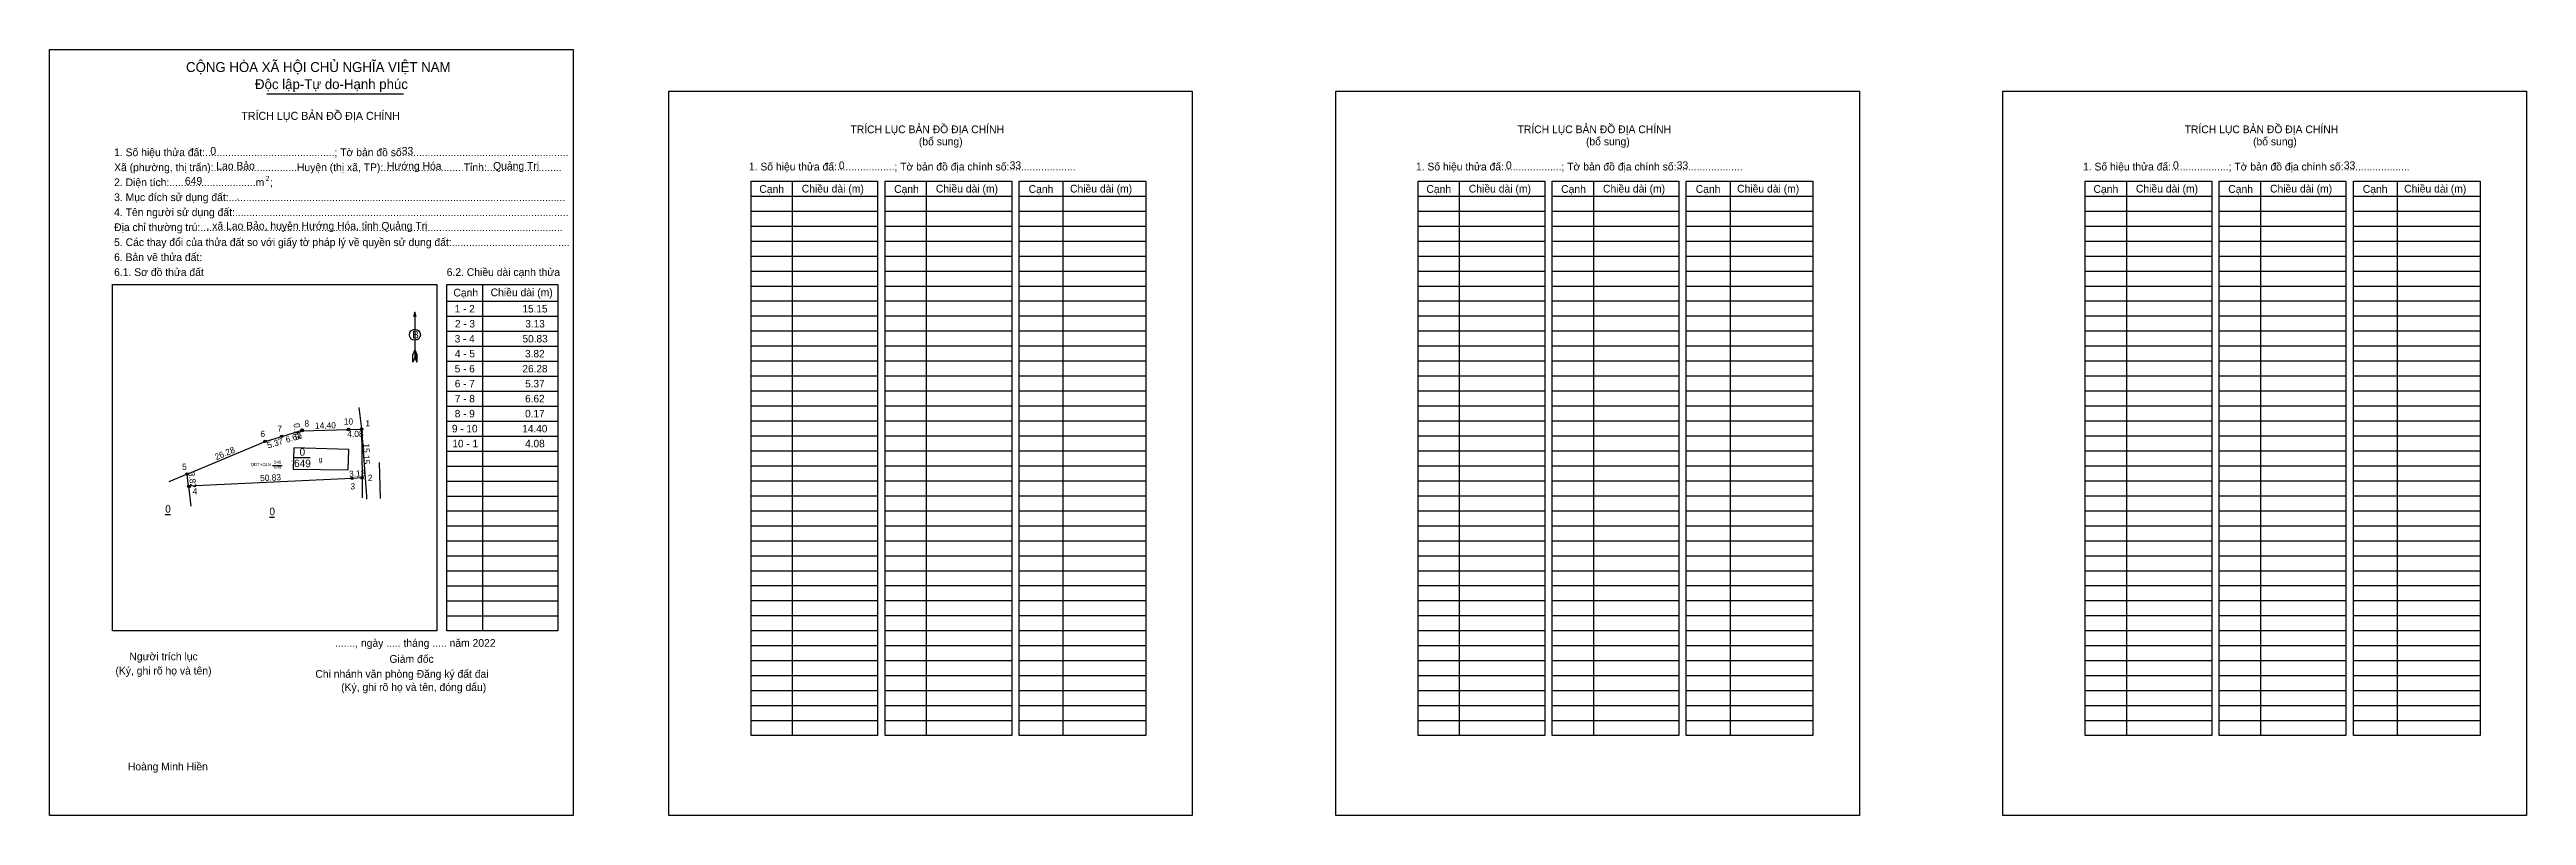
# Model space of a CAD drawing. Extents: x 537730 to 538500, y 1836975 to 1837213.
import ezdxf

# ---------------------------------------------------------------- set-up
doc = ezdxf.new("R2010")
doc.units = 0
for name, color, linetype in [('Level 1', 7, 'Continuous'), ('Level 10', 7, 'Continuous'), ('Level 11', 7, 'Continuous'), ('Level 13', 7, 'Continuous'), ('Level 14', 7, 'Continuous'), ('Level 16', 7, 'Continuous'), ('Level 2', 7, 'Continuous'), ('Level 22', 7, 'Continuous'), ('Level 23', 7, 'Continuous'), ('Level 27', 7, 'Continuous'), ('Level 36', 7, 'Continuous'), ('Level 49', 7, 'Continuous'), ('Level 52', 7, 'Continuous'), ('Level 6', 7, 'Continuous'), ('Level 9', 7, 'Continuous')]:
    doc.layers.add(name, color=color, linetype=linetype)

msp = doc.modelspace()

# ---------------------------------------------------------------- linework, layer by layer
at = {"layer": 'Level 1'}
for p, q in [((537729.97, 1837213.09), (537729.97, 1837213.09)), ((537922.45, 1837200.11), (537922.45, 1837200.11)), ((537948.02, 1837167.53), (537987.37, 1837167.53)), ((537960.83, 1837172.18), (537960.83, 1836999.87)), ((537989.71, 1837167.53), (538029.07, 1837167.53)), ((538002.52, 1837172.18), (538002.52, 1836999.87)), ((538031.41, 1837167.53), (538070.76, 1837167.53)), ((538044.99, 1837172.18), (538044.99, 1836999.87)), ((538155.39, 1837167.53), (538194.74, 1837167.53)), ((538168.19, 1837172.18), (538168.19, 1836999.87)), ((538197.08, 1837167.53), (538236.43, 1837167.53)), ((538209.89, 1837172.18), (538209.89, 1836999.87)), ((538238.77, 1837167.53), (538278.13, 1837167.53)), ((538252.36, 1837172.18), (538252.36, 1836999.87)), ((538362.75, 1837167.53), (538402.11, 1837167.53)), ((538375.56, 1837172.18), (538375.56, 1836999.87)), ((538404.45, 1837167.53), (538443.8, 1837167.53)), ((538417.25, 1837172.18), (538417.25, 1836999.87)), ((538446.14, 1837167.53), (538485.49, 1837167.53)), ((538459.72, 1837172.18), (538459.72, 1836999.87)), ((537948.02, 1837162.87), (537987.37, 1837162.87)), ((537989.71, 1837162.87), (538029.07, 1837162.87)), ((538031.41, 1837162.87), (538070.76, 1837162.87)), ((538155.39, 1837162.87), (538194.74, 1837162.87)), ((538197.08, 1837162.87), (538236.43, 1837162.87)), ((538238.77, 1837162.87), (538278.13, 1837162.87)), ((538362.75, 1837162.87), (538402.11, 1837162.87)), ((538404.45, 1837162.87), (538443.8, 1837162.87)), ((538446.14, 1837162.87), (538485.49, 1837162.87)), ((537948.02, 1837158.21), (537987.37, 1837158.21)), ((537948.02, 1837153.55), (537987.37, 1837153.55)), ((537989.71, 1837158.21), (538029.07, 1837158.21)), ((537989.71, 1837153.55), (538029.07, 1837153.55)), ((538031.41, 1837158.21), (538070.76, 1837158.21)), ((538031.41, 1837153.55), (538070.76, 1837153.55)), ((538155.39, 1837158.21), (538194.74, 1837158.21)), ((538155.39, 1837153.55), (538194.74, 1837153.55)), ((538197.08, 1837158.21), (538236.43, 1837158.21)), ((538197.08, 1837153.55), (538236.43, 1837153.55)), ((538238.77, 1837158.21), (538278.13, 1837158.21)), ((538238.77, 1837153.55), (538278.13, 1837153.55)), ((538362.75, 1837158.21), (538402.11, 1837158.21)), ((538362.75, 1837153.55), (538402.11, 1837153.55)), ((538404.45, 1837158.21), (538443.8, 1837158.21)), ((538404.45, 1837153.55), (538443.8, 1837153.55)), ((538446.14, 1837158.21), (538485.49, 1837158.21)), ((538446.14, 1837153.55), (538485.49, 1837153.55)), ((537948.02, 1837148.9), (537987.37, 1837148.9)), ((537948.02, 1837144.24), (537987.37, 1837144.24)), ((537989.71, 1837148.9), (538029.07, 1837148.9)), ((537989.71, 1837144.24), (538029.07, 1837144.24)), ((538031.41, 1837148.9), (538070.76, 1837148.9)), ((538031.41, 1837144.24), (538070.76, 1837144.24)), ((538155.39, 1837148.9), (538194.74, 1837148.9)), ((538155.39, 1837144.24), (538194.74, 1837144.24)), ((538197.08, 1837148.9), (538236.43, 1837148.9)), ((538197.08, 1837144.24), (538236.43, 1837144.24)), ((538238.77, 1837148.9), (538278.13, 1837148.9)), ((538238.77, 1837144.24), (538278.13, 1837144.24)), ((538362.75, 1837148.9), (538402.11, 1837148.9)), ((538362.75, 1837144.24), (538402.11, 1837144.24)), ((538404.45, 1837148.9), (538443.8, 1837148.9)), ((538404.45, 1837144.24), (538443.8, 1837144.24)), ((538446.14, 1837148.9), (538485.49, 1837148.9)), ((538446.14, 1837144.24), (538485.49, 1837144.24)), ((537749.56, 1837140.05), (537749.56, 1837140.05)), ((537864.59, 1837140.05), (537864.59, 1837032.4)), ((537948.02, 1837139.58), (537987.37, 1837139.58)), ((537989.71, 1837139.58), (538029.07, 1837139.58)), ((538031.41, 1837139.58), (538070.76, 1837139.58)), ((538155.39, 1837139.58), (538194.74, 1837139.58)), ((538197.08, 1837139.58), (538236.43, 1837139.58)), ((538238.77, 1837139.58), (538278.13, 1837139.58)), ((538362.75, 1837139.58), (538402.11, 1837139.58)), ((538404.45, 1837139.58), (538443.8, 1837139.58)), ((538446.14, 1837139.58), (538485.49, 1837139.58)), ((537843.53, 1837131.47), (537843.53, 1837117.38)), ((537853.42, 1837134.85), (537887.96, 1837134.85)), ((537853.42, 1837130.2), (537887.96, 1837130.2)), ((537948.02, 1837134.93), (537987.37, 1837134.93)), ((537948.02, 1837130.27), (537987.37, 1837130.27)), ((537989.71, 1837134.93), (538029.07, 1837134.93)), ((537989.71, 1837130.27), (538029.07, 1837130.27)), ((538031.41, 1837134.93), (538070.76, 1837134.93)), ((538031.41, 1837130.27), (538070.76, 1837130.27)), ((538155.39, 1837134.93), (538194.74, 1837134.93)), ((538155.39, 1837130.27), (538194.74, 1837130.27)), ((538197.08, 1837134.93), (538236.43, 1837134.93)), ((538197.08, 1837130.27), (538236.43, 1837130.27)), ((538238.77, 1837134.93), (538278.13, 1837134.93)), ((538238.77, 1837130.27), (538278.13, 1837130.27)), ((538362.75, 1837134.93), (538402.11, 1837134.93)), ((538362.75, 1837130.27), (538402.11, 1837130.27)), ((538404.45, 1837134.93), (538443.8, 1837134.93)), ((538404.45, 1837130.27), (538443.8, 1837130.27)), ((538446.14, 1837134.93), (538485.49, 1837134.93)), ((538446.14, 1837130.27), (538485.49, 1837130.27)), ((537853.42, 1837125.54), (537887.96, 1837125.54)), ((537853.42, 1837120.88), (537887.96, 1837120.88)), ((537948.02, 1837125.61), (537987.37, 1837125.61)), ((537948.02, 1837120.95), (537987.37, 1837120.95)), ((537989.71, 1837125.61), (538029.07, 1837125.61)), ((537989.71, 1837120.95), (538029.07, 1837120.95)), ((538031.41, 1837125.61), (538070.76, 1837125.61)), ((538031.41, 1837120.95), (538070.76, 1837120.95)), ((538155.39, 1837125.61), (538194.74, 1837125.61)), ((538155.39, 1837120.95), (538194.74, 1837120.95)), ((538197.08, 1837125.61), (538236.43, 1837125.61)), ((538197.08, 1837120.95), (538236.43, 1837120.95)), ((538238.77, 1837125.61), (538278.13, 1837125.61)), ((538238.77, 1837120.95), (538278.13, 1837120.95)), ((538362.75, 1837125.61), (538402.11, 1837125.61)), ((538362.75, 1837120.95), (538402.11, 1837120.95)), ((538404.45, 1837125.61), (538443.8, 1837125.61)), ((538404.45, 1837120.95), (538443.8, 1837120.95)), ((538446.14, 1837125.61), (538485.49, 1837125.61)), ((538446.14, 1837120.95), (538485.49, 1837120.95)), ((537842.91, 1837115.95), (537842.94, 1837118.28)), ((537843.53, 1837117.38), (537842.91, 1837115.95)), ((537843.53, 1837119.71), (537842.94, 1837118.28)), ((537843.53, 1837119.71), (537844.12, 1837118.28)), ((537843.53, 1837119.51), (537844.12, 1837118.07)), ((537843.53, 1837119.31), (537844.12, 1837117.86)), ((537843.53, 1837119.11), (537844.13, 1837117.65)), ((537843.53, 1837118.9), (537844.13, 1837117.44)), ((537843.53, 1837118.69), (537844.13, 1837117.24)), ((537843.53, 1837118.49), (537844.13, 1837117.03)), ((537843.53, 1837118.29), (537844.14, 1837116.82)), ((537843.53, 1837118.09), (537844.14, 1837116.61)), ((537843.53, 1837117.89), (537844.14, 1837116.4)), ((537843.53, 1837117.69), (537844.15, 1837116.2)), ((537843.53, 1837117.38), (537844.15, 1837115.95)), ((537844.15, 1837115.95), (537844.12, 1837118.28)), ((537853.42, 1837116.23), (537887.96, 1837116.23)), ((537948.02, 1837116.3), (537987.37, 1837116.3)), ((537989.71, 1837116.3), (538029.07, 1837116.3)), ((538031.41, 1837116.3), (538070.76, 1837116.3)), ((538155.39, 1837116.3), (538194.74, 1837116.3)), ((538197.08, 1837116.3), (538236.43, 1837116.3)), ((538238.77, 1837116.3), (538278.13, 1837116.3)), ((538362.75, 1837116.3), (538402.11, 1837116.3)), ((538404.45, 1837116.3), (538443.8, 1837116.3)), ((538446.14, 1837116.3), (538485.49, 1837116.3)), ((537853.42, 1837111.57), (537887.96, 1837111.57)), ((537853.42, 1837106.91), (537887.96, 1837106.91)), ((537948.02, 1837111.64), (537987.37, 1837111.64)), ((537948.02, 1837106.98), (537987.37, 1837106.98)), ((537989.71, 1837111.64), (538029.07, 1837111.64)), ((537989.71, 1837106.98), (538029.07, 1837106.98)), ((538031.41, 1837111.64), (538070.76, 1837111.64)), ((538031.41, 1837106.98), (538070.76, 1837106.98)), ((538155.39, 1837111.64), (538194.74, 1837111.64)), ((538155.39, 1837106.98), (538194.74, 1837106.98)), ((538197.08, 1837111.64), (538236.43, 1837111.64)), ((538197.08, 1837106.98), (538236.43, 1837106.98)), ((538238.77, 1837111.64), (538278.13, 1837111.64)), ((538238.77, 1837106.98), (538278.13, 1837106.98)), ((538362.75, 1837111.64), (538402.11, 1837111.64)), ((538362.75, 1837106.98), (538402.11, 1837106.98)), ((538404.45, 1837111.64), (538443.8, 1837111.64)), ((538404.45, 1837106.98), (538443.8, 1837106.98)), ((538446.14, 1837111.64), (538485.49, 1837111.64)), ((538446.14, 1837106.98), (538485.49, 1837106.98)), ((537853.42, 1837102.25), (537887.96, 1837102.25)), ((537948.02, 1837102.33), (537987.37, 1837102.33)), ((537989.71, 1837102.33), (538029.07, 1837102.33)), ((538031.41, 1837102.33), (538070.76, 1837102.33)), ((538155.39, 1837102.33), (538194.74, 1837102.33)), ((538197.08, 1837102.33), (538236.43, 1837102.33)), ((538238.77, 1837102.33), (538278.13, 1837102.33)), ((538362.75, 1837102.33), (538402.11, 1837102.33)), ((538404.45, 1837102.33), (538443.8, 1837102.33)), ((538446.14, 1837102.33), (538485.49, 1837102.33)), ((537853.42, 1837097.6), (537887.96, 1837097.6)), ((537853.42, 1837092.94), (537887.96, 1837092.94)), ((537948.02, 1837097.67), (537987.37, 1837097.67)), ((537948.02, 1837093.01), (537987.37, 1837093.01)), ((537989.71, 1837097.67), (538029.07, 1837097.67)), ((537989.71, 1837093.01), (538029.07, 1837093.01)), ((538031.41, 1837097.67), (538070.76, 1837097.67)), ((538031.41, 1837093.01), (538070.76, 1837093.01)), ((538155.39, 1837097.67), (538194.74, 1837097.67)), ((538155.39, 1837093.01), (538194.74, 1837093.01)), ((538197.08, 1837097.67), (538236.43, 1837097.67)), ((538197.08, 1837093.01), (538236.43, 1837093.01)), ((538238.77, 1837097.67), (538278.13, 1837097.67)), ((538238.77, 1837093.01), (538278.13, 1837093.01)), ((538362.75, 1837097.67), (538402.11, 1837097.67)), ((538362.75, 1837093.01), (538402.11, 1837093.01)), ((538404.45, 1837097.67), (538443.8, 1837097.67)), ((538404.45, 1837093.01), (538443.8, 1837093.01)), ((538446.14, 1837097.67), (538485.49, 1837097.67)), ((538446.14, 1837093.01), (538485.49, 1837093.01)), ((537853.42, 1837088.28), (537887.96, 1837088.28)), ((537853.42, 1837083.62), (537887.96, 1837083.62)), ((537948.02, 1837088.35), (537987.37, 1837088.35)), ((537948.02, 1837083.7), (537987.37, 1837083.7)), ((537989.71, 1837088.35), (538029.07, 1837088.35)), ((537989.71, 1837083.7), (538029.07, 1837083.7)), ((538031.41, 1837088.35), (538070.76, 1837088.35)), ((538031.41, 1837083.7), (538070.76, 1837083.7)), ((538155.39, 1837088.35), (538194.74, 1837088.35)), ((538155.39, 1837083.7), (538194.74, 1837083.7)), ((538197.08, 1837088.35), (538236.43, 1837088.35)), ((538197.08, 1837083.7), (538236.43, 1837083.7)), ((538238.77, 1837088.35), (538278.13, 1837088.35)), ((538238.77, 1837083.7), (538278.13, 1837083.7)), ((538362.75, 1837088.35), (538402.11, 1837088.35)), ((538362.75, 1837083.7), (538402.11, 1837083.7)), ((538404.45, 1837088.35), (538443.8, 1837088.35)), ((538404.45, 1837083.7), (538443.8, 1837083.7)), ((538446.14, 1837088.35), (538485.49, 1837088.35)), ((538446.14, 1837083.7), (538485.49, 1837083.7)), ((537853.42, 1837078.97), (537887.96, 1837078.97)), ((537948.02, 1837079.04), (537987.37, 1837079.04)), ((537989.71, 1837079.04), (538029.07, 1837079.04)), ((538031.41, 1837079.04), (538070.76, 1837079.04)), ((538155.39, 1837079.04), (538194.74, 1837079.04)), ((538197.08, 1837079.04), (538236.43, 1837079.04)), ((538238.77, 1837079.04), (538278.13, 1837079.04)), ((538362.75, 1837079.04), (538402.11, 1837079.04)), ((538404.45, 1837079.04), (538443.8, 1837079.04)), ((538446.14, 1837079.04), (538485.49, 1837079.04)), ((537853.42, 1837074.31), (537887.96, 1837074.31)), ((537853.42, 1837069.65), (537887.96, 1837069.65)), ((537948.02, 1837074.38), (537987.37, 1837074.38)), ((537948.02, 1837069.72), (537987.37, 1837069.72)), ((537989.71, 1837074.38), (538029.07, 1837074.38)), ((537989.71, 1837069.72), (538029.07, 1837069.72)), ((538031.41, 1837074.38), (538070.76, 1837074.38)), ((538031.41, 1837069.72), (538070.76, 1837069.72)), ((538155.39, 1837074.38), (538194.74, 1837074.38)), ((538155.39, 1837069.72), (538194.74, 1837069.72)), ((538197.08, 1837074.38), (538236.43, 1837074.38)), ((538197.08, 1837069.72), (538236.43, 1837069.72)), ((538238.77, 1837074.38), (538278.13, 1837074.38)), ((538238.77, 1837069.72), (538278.13, 1837069.72)), ((538362.75, 1837074.38), (538402.11, 1837074.38)), ((538362.75, 1837069.72), (538402.11, 1837069.72)), ((538404.45, 1837074.38), (538443.8, 1837074.38)), ((538404.45, 1837069.72), (538443.8, 1837069.72)), ((538446.14, 1837074.38), (538485.49, 1837074.38)), ((538446.14, 1837069.72), (538485.49, 1837069.72)), ((537853.42, 1837065), (537887.96, 1837065)), ((537853.42, 1837060.34), (537887.96, 1837060.34)), ((537948.02, 1837065.07), (537987.37, 1837065.07)), ((537948.02, 1837060.41), (537987.37, 1837060.41)), ((537989.71, 1837065.07), (538029.07, 1837065.07)), ((537989.71, 1837060.41), (538029.07, 1837060.41)), ((538031.41, 1837065.07), (538070.76, 1837065.07)), ((538031.41, 1837060.41), (538070.76, 1837060.41)), ((538155.39, 1837065.07), (538194.74, 1837065.07)), ((538155.39, 1837060.41), (538194.74, 1837060.41)), ((538197.08, 1837065.07), (538236.43, 1837065.07)), ((538197.08, 1837060.41), (538236.43, 1837060.41)), ((538238.77, 1837065.07), (538278.13, 1837065.07)), ((538238.77, 1837060.41), (538278.13, 1837060.41)), ((538362.75, 1837065.07), (538402.11, 1837065.07)), ((538362.75, 1837060.41), (538402.11, 1837060.41)), ((538404.45, 1837065.07), (538443.8, 1837065.07)), ((538404.45, 1837060.41), (538443.8, 1837060.41)), ((538446.14, 1837065.07), (538485.49, 1837065.07)), ((538446.14, 1837060.41), (538485.49, 1837060.41)), ((537853.42, 1837055.68), (537887.96, 1837055.68)), ((537948.02, 1837055.75), (537987.37, 1837055.75)), ((537989.71, 1837055.75), (538029.07, 1837055.75)), ((538031.41, 1837055.75), (538070.76, 1837055.75)), ((538155.39, 1837055.75), (538194.74, 1837055.75)), ((538197.08, 1837055.75), (538236.43, 1837055.75)), ((538238.77, 1837055.75), (538278.13, 1837055.75)), ((538362.75, 1837055.75), (538402.11, 1837055.75)), ((538404.45, 1837055.75), (538443.8, 1837055.75)), ((538446.14, 1837055.75), (538485.49, 1837055.75)), ((537853.42, 1837051.02), (537887.96, 1837051.02)), ((537853.42, 1837046.37), (537887.96, 1837046.37)), ((537948.02, 1837051.1), (537987.37, 1837051.1)), ((537948.02, 1837046.44), (537987.37, 1837046.44)), ((537989.71, 1837051.1), (538029.07, 1837051.1)), ((537989.71, 1837046.44), (538029.07, 1837046.44)), ((538031.41, 1837051.1), (538070.76, 1837051.1)), ((538031.41, 1837046.44), (538070.76, 1837046.44)), ((538155.39, 1837051.1), (538194.74, 1837051.1)), ((538155.39, 1837046.44), (538194.74, 1837046.44)), ((538197.08, 1837051.1), (538236.43, 1837051.1)), ((538197.08, 1837046.44), (538236.43, 1837046.44)), ((538238.77, 1837051.1), (538278.13, 1837051.1)), ((538238.77, 1837046.44), (538278.13, 1837046.44)), ((538362.75, 1837051.1), (538402.11, 1837051.1)), ((538362.75, 1837046.44), (538402.11, 1837046.44)), ((538404.45, 1837051.1), (538443.8, 1837051.1)), ((538404.45, 1837046.44), (538443.8, 1837046.44)), ((538446.14, 1837051.1), (538485.49, 1837051.1)), ((538446.14, 1837046.44), (538485.49, 1837046.44)), ((537853.42, 1837041.71), (537887.96, 1837041.71)), ((537853.42, 1837037.05), (537887.96, 1837037.05)), ((537948.02, 1837041.78), (537987.37, 1837041.78)), ((537948.02, 1837037.12), (537987.37, 1837037.12)), ((537989.71, 1837041.78), (538029.07, 1837041.78)), ((537989.71, 1837037.12), (538029.07, 1837037.12)), ((538031.41, 1837041.78), (538070.76, 1837041.78)), ((538031.41, 1837037.12), (538070.76, 1837037.12)), ((538155.39, 1837041.78), (538194.74, 1837041.78)), ((538155.39, 1837037.12), (538194.74, 1837037.12)), ((538197.08, 1837041.78), (538236.43, 1837041.78)), ((538197.08, 1837037.12), (538236.43, 1837037.12)), ((538238.77, 1837041.78), (538278.13, 1837041.78)), ((538238.77, 1837037.12), (538278.13, 1837037.12)), ((538362.75, 1837041.78), (538402.11, 1837041.78)), ((538362.75, 1837037.12), (538402.11, 1837037.12)), ((538404.45, 1837041.78), (538443.8, 1837041.78)), ((538404.45, 1837037.12), (538443.8, 1837037.12)), ((538446.14, 1837041.78), (538485.49, 1837041.78)), ((538446.14, 1837037.12), (538485.49, 1837037.12)), ((537850.31, 1837032.4), (537850.31, 1837032.4)), ((537948.02, 1837032.47), (537987.37, 1837032.47)), ((537989.71, 1837032.47), (538029.07, 1837032.47)), ((538031.41, 1837032.47), (538070.76, 1837032.47)), ((538155.39, 1837032.47), (538194.74, 1837032.47)), ((538197.08, 1837032.47), (538236.43, 1837032.47)), ((538238.77, 1837032.47), (538278.13, 1837032.47)), ((538362.75, 1837032.47), (538402.11, 1837032.47)), ((538404.45, 1837032.47), (538443.8, 1837032.47)), ((538446.14, 1837032.47), (538485.49, 1837032.47)), ((537948.02, 1837027.81), (537987.37, 1837027.81)), ((537948.02, 1837023.15), (537987.37, 1837023.15)), ((537989.71, 1837027.81), (538029.07, 1837027.81)), ((537989.71, 1837023.15), (538029.07, 1837023.15)), ((538031.41, 1837027.81), (538070.76, 1837027.81)), ((538031.41, 1837023.15), (538070.76, 1837023.15)), ((538155.39, 1837027.81), (538194.74, 1837027.81)), ((538155.39, 1837023.15), (538194.74, 1837023.15)), ((538197.08, 1837027.81), (538236.43, 1837027.81)), ((538197.08, 1837023.15), (538236.43, 1837023.15)), ((538238.77, 1837027.81), (538278.13, 1837027.81)), ((538238.77, 1837023.15), (538278.13, 1837023.15)), ((538362.75, 1837027.81), (538402.11, 1837027.81)), ((538362.75, 1837023.15), (538402.11, 1837023.15)), ((538404.45, 1837027.81), (538443.8, 1837027.81)), ((538404.45, 1837023.15), (538443.8, 1837023.15)), ((538446.14, 1837027.81), (538485.49, 1837027.81)), ((538446.14, 1837023.15), (538485.49, 1837023.15)), ((537948.02, 1837018.5), (537987.37, 1837018.5)), ((537948.02, 1837013.84), (537987.37, 1837013.84)), ((537989.71, 1837018.5), (538029.07, 1837018.5)), ((537989.71, 1837013.84), (538029.07, 1837013.84)), ((538031.41, 1837018.5), (538070.76, 1837018.5)), ((538031.41, 1837013.84), (538070.76, 1837013.84)), ((538155.39, 1837018.5), (538194.74, 1837018.5)), ((538155.39, 1837013.84), (538194.74, 1837013.84)), ((538197.08, 1837018.5), (538236.43, 1837018.5)), ((538197.08, 1837013.84), (538236.43, 1837013.84)), ((538238.77, 1837018.5), (538278.13, 1837018.5)), ((538238.77, 1837013.84), (538278.13, 1837013.84)), ((538362.75, 1837018.5), (538402.11, 1837018.5)), ((538362.75, 1837013.84), (538402.11, 1837013.84)), ((538404.45, 1837018.5), (538443.8, 1837018.5)), ((538404.45, 1837013.84), (538443.8, 1837013.84)), ((538446.14, 1837018.5), (538485.49, 1837018.5)), ((538446.14, 1837013.84), (538485.49, 1837013.84)), ((537948.02, 1837009.18), (537987.37, 1837009.18)), ((537989.71, 1837009.18), (538029.07, 1837009.18)), ((538031.41, 1837009.18), (538070.76, 1837009.18)), ((538155.39, 1837009.18), (538194.74, 1837009.18)), ((538197.08, 1837009.18), (538236.43, 1837009.18)), ((538238.77, 1837009.18), (538278.13, 1837009.18)), ((538362.75, 1837009.18), (538402.11, 1837009.18)), ((538404.45, 1837009.18), (538443.8, 1837009.18)), ((538446.14, 1837009.18), (538485.49, 1837009.18)), ((537948.02, 1837004.52), (537987.37, 1837004.52)), ((537989.71, 1837004.52), (538029.07, 1837004.52)), ((538031.41, 1837004.52), (538070.76, 1837004.52)), ((538155.39, 1837004.52), (538194.74, 1837004.52)), ((538197.08, 1837004.52), (538236.43, 1837004.52)), ((538238.77, 1837004.52), (538278.13, 1837004.52)), ((538362.75, 1837004.52), (538402.11, 1837004.52)), ((538404.45, 1837004.52), (538443.8, 1837004.52)), ((538446.14, 1837004.52), (538485.49, 1837004.52)), ((537892.71, 1836975.01), (537892.71, 1836975.01)), ((538085.2, 1836975.01), (538085.2, 1836975.01))]:
    msp.add_line(p, q, dxfattribs=at)
for points in [[(537948.02, 1837172.18), (537987.37, 1837172.18), (537987.37, 1836999.87), (537948.02, 1836999.87)], [(537989.71, 1837172.18), (538029.07, 1837172.18), (538029.07, 1836999.87), (537989.71, 1836999.87)], [(538031.41, 1837172.18), (538070.76, 1837172.18), (538070.76, 1836999.87), (538031.41, 1836999.87)], [(538155.39, 1837172.18), (538194.74, 1837172.18), (538194.74, 1836999.87), (538155.39, 1836999.87)], [(538197.08, 1837172.18), (538236.43, 1837172.18), (538236.43, 1836999.87), (538197.08, 1836999.87)], [(538238.77, 1837172.18), (538278.13, 1837172.18), (538278.13, 1836999.87), (538238.77, 1836999.87)], [(538362.75, 1837172.18), (538402.11, 1837172.18), (538402.11, 1836999.87), (538362.75, 1836999.87)], [(538404.45, 1837172.18), (538443.8, 1837172.18), (538443.8, 1836999.87), (538404.45, 1836999.87)], [(538446.14, 1837172.18), (538485.49, 1837172.18), (538485.49, 1836999.87), (538446.14, 1836999.87)], [(537749.56, 1837140.05), (537850.31, 1837140.05), (537850.31, 1837032.4), (537749.56, 1837032.4)], [(537853.42, 1837140.05), (537887.96, 1837140.05), (537887.96, 1837032.4), (537853.42, 1837032.4)]]:
    msp.add_lwpolyline(points, close=True, dxfattribs=at)
msp.add_lwpolyline([(537843.93, 1837129.97), (537843.53, 1837131.47), (537843.12, 1837129.97)], dxfattribs=at)
msp.add_circle((537843.53, 1837124.43), 1.72, dxfattribs=at)
at = {"layer": 'Level 10'}
msp.add_lwpolyline([(537772.77, 1837081.14), (537797.01, 1837091.29), (537802.15, 1837092.85), (537808.48, 1837094.78), (537808.5, 1837094.61), (537822.89, 1837094.99), (537826.97, 1837095.1), (537827.1, 1837079.95), (537823.98, 1837079.8), (537773.21, 1837077.35)], close=True, dxfattribs=at)
at = {"layer": 'Level 11'}
for centre in [(537797.01, 1837091.29), (537802.15, 1837092.85), (537808.48, 1837094.78), (537808.5, 1837094.61), (537822.89, 1837094.99), (537826.97, 1837095.1), (537772.77, 1837081.14), (537772.77, 1837081.14), (537773.21, 1837077.35), (537823.98, 1837079.8), (537827.1, 1837079.95)]:
    msp.add_circle(centre, 0.388, dxfattribs=at)
at = {"layer": 'Level 13'}
for p, q in [((537797.5, 1837199.33), (537839.98, 1837199.33)), ((537799.29, 1837083.82), (537802.31, 1837083.82))]:
    msp.add_line(p, q, dxfattribs=at)
at = {"layer": 'Level 14'}
for p, q in [((537805.94, 1837089.28), (537805.73, 1837082.67)), ((537805.73, 1837082.67), (537822.79, 1837082.47)), ((537822.99, 1837088.74), (537805.94, 1837089.28)), ((537822.79, 1837082.47), (537822.99, 1837088.74))]:
    msp.add_line(p, q, dxfattribs=at)
at = {"layer": 'Level 2'}
for points in [[(537729.97, 1837213.09), (537892.71, 1837213.09), (537892.71, 1836975.01), (537729.97, 1836975.01)], [(537922.45, 1837200.11), (538085.2, 1837200.11), (538085.2, 1836975.01), (537922.45, 1836975.01)], [(538129.82, 1837200.11), (538292.56, 1837200.11), (538292.56, 1836975.01), (538129.82, 1836975.01)], [(538337.18, 1837200.11), (538499.93, 1837200.11), (538499.93, 1836975.01), (538337.18, 1836975.01)]]:
    msp.add_lwpolyline(points, close=True, dxfattribs=at)
at = {"layer": 'Level 22'}
for points in [[(537826.97, 1837095.21), (537828.49, 1837074.22), (537828.53, 1837073.3)], [(537832.81, 1837073.51), (537832.56, 1837084.68)]]:
    msp.add_lwpolyline(points, dxfattribs=at)
at = {"layer": 'Level 23'}
msp.add_line((537826.06, 1837101.79), (537826.97, 1837095.21), dxfattribs=at)
at = {"layer": 'Level 27'}
for p, q in [((537772.77, 1837081.14), (537767.04, 1837078.75)), ((537773.21, 1837077.35), (537773.93, 1837071.18)), ((537827.1, 1837079.95), (537827.16, 1837073.74))]:
    msp.add_line(p, q, dxfattribs=at)
at = {"layer": 'Level 9'}
for p, q in [((537805.98, 1837086.23), (537811, 1837086.23)), ((537765.92, 1837068.53), (537767.52, 1837068.53)), ((537798.32, 1837067.72), (537799.92, 1837067.72))]:
    msp.add_line(p, q, dxfattribs=at)

# ---------------------------------------------------------------- texts
at = {"layer": 'Level 1'}
for s, height, p in [('TRÍCH LỤC BẢN ĐỒ ĐỊA CHÍNH', 2.484, (537789.57, 1837191.24)), ('TRÍCH LỤC BẢN ĐỒ ĐỊA CHÍNH', 2.4062, (537978.94, 1837187.09)), ('TRÍCH LỤC BẢN ĐỒ ĐỊA CHÍNH', 2.4062, (538186.3, 1837187.09)), ('TRÍCH LỤC BẢN ĐỒ ĐỊA CHÍNH', 2.4062, (538393.67, 1837187.09)), ('1. Số hiệu thửa đất:.............................................; Tờ bản đồ số:.........................................................', 2.40622, (537750.04, 1837179.95)), ('(bổ sung)', 2.406, (538000.21, 1837183.31)), ('(bổ sung)', 2.406, (538207.58, 1837183.31)), ('(bổ sung)', 2.406, (538414.94, 1837183.31)), ('Xã (phường, thị trấn):.............................Huyện (thị xã, TP):............................Tỉnh:..........................', 2.40622, (537750.04, 1837175.29)), ('1. Số hiệu thửa đấ:....................; Tờ bản đồ địa chính số:.......................', 2.4062, (537947.35, 1837175.5)), ('1. Số hiệu thửa đấ:....................; Tờ bản đồ địa chính số:.......................', 2.4062, (538154.71, 1837175.5)), ('1. Số hiệu thửa đấ:....................; Tờ bản đồ địa chính số:.......................', 2.4062, (538362.08, 1837175.5)), ('3. Mục đích sử dụng đất:.....................................................................................................................', 2.40622, (537750.04, 1837165.98)), ('2. Diện tích:..............................m  ;', 2.4062, (537750.04, 1837170.63)), ('2', 1.55, (537797.15, 1837172.26)), ('Cạnh', 2.406, (537950.61, 1837168.54)), ('Chiều dài (m)', 2.4062, (537963.79, 1837168.65)), ('Cạnh', 2.406, (537992.5, 1837168.54)), ('Chiều dài (m)', 2.4062, (538005.49, 1837168.65)), ('Cạnh', 2.406, (538034.32, 1837168.54)), ('Chiều dài (m)', 2.4062, (538047.19, 1837168.65)), ('Cạnh', 2.406, (538157.97, 1837168.54)), ('Chiều dài (m)', 2.4062, (538171.16, 1837168.65)), ('Cạnh', 2.406, (538199.86, 1837168.54)), ('Chiều dài (m)', 2.4062, (538212.86, 1837168.65)), ('Cạnh', 2.406, (538241.69, 1837168.54)), ('Chiều dài (m)', 2.4062, (538254.55, 1837168.65)), ('Cạnh', 2.406, (538365.34, 1837168.54)), ('Chiều dài (m)', 2.4062, (538378.53, 1837168.65)), ('Cạnh', 2.406, (538407.23, 1837168.54)), ('Chiều dài (m)', 2.4062, (538420.22, 1837168.65)), ('Cạnh', 2.406, (538449.05, 1837168.54)), ('Chiều dài (m)', 2.4062, (538461.92, 1837168.65)), ('4. Tên người sử dụng đất:....................................................................................................................', 2.40622, (537750.04, 1837161.32)), ('Địa chỉ thường trú:..............................................................................................................................', 2.40622, (537750.04, 1837156.66)), ('5. Các thay đổi của thửa đất so với giấy tờ pháp lý về quyền sử dụng đất:.........................................', 2.40622, (537750.04, 1837152)), ('6. Bản vẽ thửa đất:', 2.4062, (537750.04, 1837147.35)), ('6.1. Sơ đồ thửa đất', 2.4062, (537750.04, 1837142.69)), ('6.2. Chiều dài cạnh thửa', 2.4062, (537853.42, 1837142.7)), ('Cạnh', 2.406, (537855.51, 1837136.33)), ('Chiều dài (m)', 2.4062, (537867.08, 1837136.41)), ('B', 2.33, (537842.67, 1837123.29)), ('......., ngày ..... tháng ..... năm 2022', 2.4062, (537818.72, 1837027.43)), ('(Ký, ghi rõ họ và tên)', 2.4062, (537750.46, 1837018.82)), ('Người trích lục', 2.4062, (537754.78, 1837023.24)), ('Giám đốc', 2.406, (537835.62, 1837022.46)), ('Chi nhánh văn phòng Đăng ký đất đai', 2.4062, (537812.6, 1837017.81)), ('(Ký, ghi rõ họ và tên, đóng dấu)', 2.4062, (537820.62, 1837013.69)), ('Hoàng Minh Hiền', 2.4062, (537754.32, 1836989.02))]:
    msp.add_text(s, height=height, dxfattribs=at).set_placement(p)
at = {"layer": 'Level 13'}
for s, height, p in [('CỘNG HÒA XÃ HỘI CHỦ NGHĨA VIỆT NAM', 3.0738, (537772.4, 1837206.11)), ('Độc lập-Tự do-Hạnh phúc', 3.0738, (537793.84, 1837200.8)), ('ODT+CLN', 0.97, (537792.51, 1837083.59)), ('540', 0.97, (537799.75, 1837084.35)), ('649', 0.97, (537799.78, 1837082.75)), ('.', 2.33, (537804.9, 1837085.07)), ('649', 2.329, (537805.98, 1837083.28)), ('0', 2.33, (537807.69, 1837086.85))]:
    msp.add_text(s, height=height, dxfattribs=at).set_placement(p)
at = {"layer": 'Level 16'}
msp.add_text('g', height=1.55, dxfattribs=at).set_placement((537813.62, 1837084.96))
at = {"layer": 'Level 36'}
for p in [(537765.92, 1837069.15), (537798.32, 1837068.34)]:
    msp.add_text('0', height=2.33, dxfattribs=at).set_placement(p)
at = {"layer": 'Level 49'}
for s, rotation, p in [('5.37', 16.88315, (537797.94, 1837089.06)), ('6.62', 16.95632, (537803.67, 1837090.8)), ('0.17', 276.70984, (537805.81, 1837096.84)), ('14.40', 1.51267, (537812.51, 1837095.18)), ('4.08', 1.54437, (537822.57, 1837092.57)), ('15.15', 270.50677, (537827.48, 1837090.66)), ('26.28', 22.72049, (537781.81, 1837085.43)), ('3.13', 2.76132, (537823.13, 1837080.23)), ('3.82', 276.64798, (537773.17, 1837081.73)), ('50.83', 2.76277, (537795.47, 1837078.89))]:
    msp.add_text(s, height=1.94, rotation=rotation, dxfattribs=at).set_placement(p)
at = {"layer": 'Level 52'}
for s, p in [('2 - 3', (537856, 1837126.7)), ('1 - 2', (537855.92, 1837131.36)), ('15.15', (537876.98, 1837131.36)), ('3.13', (537877.87, 1837126.7)), ('3 - 4', (537855.91, 1837122.05)), ('50.83', (537877.01, 1837122.05)), ('4 - 5', (537855.97, 1837117.39)), ('5 - 6', (537855.92, 1837112.73)), ('26.28', (537876.97, 1837112.73)), ('3.82', (537877.8, 1837117.39)), ('6 - 7', (537855.93, 1837108.08)), ('7 - 8', (537855.95, 1837103.42)), ('5.37', (537877.81, 1837108.08)), ('6.62', (537877.8, 1837103.42)), ('8 - 9', (537855.93, 1837098.76)), ('0.17', (537877.81, 1837098.76)), ('9 - 10', (537855.05, 1837094.1)), ('10 - 1', (537855.2, 1837089.45)), ('14.40', (537876.93, 1837094.1)), ('4.08', (537877.83, 1837089.45))]:
    msp.add_text(s, height=2.329, dxfattribs=at).set_placement(p)
at = {"layer": 'Level 6'}
for s, height, p in [('0', 2.41, (537779.95, 1837180.37)), ('33', 2.406, (537839.44, 1837180.41)), ('Lao Bảo', 2.406, (537781.79, 1837175.75)), ('Hướng Hóa', 2.406, (537834.86, 1837175.72)), ('Quảng Trị', 2.406, (537867.85, 1837175.73)), ('0', 2.41, (537975.32, 1837175.92)), ('33', 2.406, (538028.42, 1837175.93)), ('0', 2.41, (538182.69, 1837175.92)), ('33', 2.406, (538235.78, 1837175.93)), ('0', 2.41, (538390.05, 1837175.92)), ('33', 2.406, (538443.15, 1837175.93)), ('649', 2.406, (537772.04, 1837171.06)), (', xã Lao Bảo, huyện Hướng Hóa, tỉnh Quảng Trị', 2.4062, (537778.76, 1837157.1)), ('.', 2.41, (537788.04, 1837166.38))]:
    msp.add_text(s, height=height, dxfattribs=at).set_placement(p)
at = {"layer": 'Level 9'}
for s, p in [('8', (537809.2, 1837095.89)), ('10', (537821.44, 1837096.5)), ('1', (537828.15, 1837095.92)), ('6', (537795.51, 1837092.66)), ('7', (537800.77, 1837094.26)), ('9', (537806.22, 1837091.76)), ('5', (537771.19, 1837082.46)), ('4', (537774.44, 1837074.77)), ('3', (537823.5, 1837076.35)), ('2', (537828.93, 1837079))]:
    msp.add_text(s, height=1.94, dxfattribs=at).set_placement(p)

doc.saveas('drawing.dxf')
